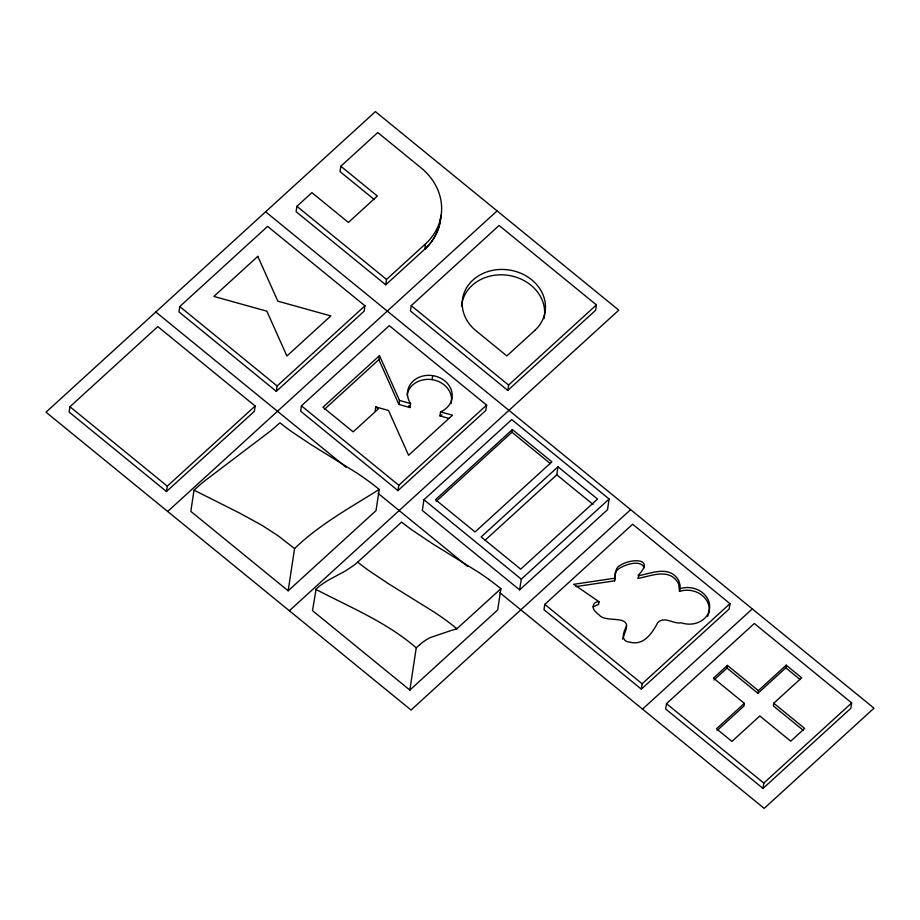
<?xml version="1.0" encoding="UTF-8"?>
<svg xmlns="http://www.w3.org/2000/svg" width="920" height="920" viewBox="0 0 920 920"><rect width="100%" height="100%" fill="white"/><g stroke="black" fill="none" stroke-linecap="round" stroke-linejoin="round"><path stroke-width="1.38" d="M622.575 639.043L626.244 628.877L626.336 625.772M644.115 567.835C640.906 558.773 623.3 564.983 617.688 569.583A12.144 10.373 8.6 0 0 616.308 571.354L614.836 575.425L614.583 580.842L576.047 586.58M440.76 216.66C439.99 229.091 433.918 240.856 424.752 249.182L385.721 284.809L296.102 211.692L296.918 206.321L311.903 192.648L348.404 222.433L377.338 196.029L340.837 166.244L377.786 132.537L421.038 167.831A62.629 53.521 8.6 0 1 425.569 243.823L424.752 249.182A62.629 53.521 8.6 0 0 440.818 215.28M69.954 406.732L69.15 412.103L166.486 491.522L254.334 411.366L255.15 406.007L157.803 326.589L69.954 406.732L167.302 486.162L166.486 491.522M179.768 306.544L178.952 311.903L276.299 391.334L364.136 311.178L364.952 305.808L267.605 226.389L179.768 306.544L277.104 385.963L276.299 391.334M194.039 490.164L190.831 511.382L288.167 590.801L376.015 510.646L379.224 489.428L378.189 488.589A139.38 59.535 47.6 0 0 367.954 480.711L367.149 480.125A175.041 74.761 47.6 0 0 356.834 472.983L310.488 444.256L290.938 431.158A135.573 57.902 47.6 0 1 280.163 422.959L279.749 422.959A135.573 40.1 -50.8 0 1 270.181 431.25L204.079 481.367A139.38 41.227 -50.8 0 0 194.971 489.313L194.039 490.164L239.625 513.084L262.223 525.469L278.231 535.865L294.561 548.573L288.167 590.801M301.438 405.823L300.633 411.183L397.969 490.601L485.817 410.458L486.622 405.087L389.286 325.668L301.438 405.823L398.785 485.242L397.969 490.601M340.837 166.244L340.02 171.614L374.313 199.583M357.604 562.223A34.523 10.212 -50.8 0 1 353.774 565.397L345.402 570.952L327.888 580.405A83.122 24.587 -50.8 0 0 326.853 581.026L320.781 585.143A35.443 10.488 -50.8 0 0 316.123 589.007L312.501 610.65L409.848 690.081L497.685 609.925L500.905 588.708L499.87 587.868A140.001 59.8 47.6 0 0 489.612 579.979L488.807 579.381M385.721 284.809L386.526 279.438L425.569 243.823M449.236 418.485L439.967 415.897L440.577 411.884A22.436 19.171 8.6 0 0 449.362 385.974A22.436 19.171 8.6 0 0 418.726 377.441A22.436 19.171 8.6 0 0 410.527 403.512L409.929 407.537L398.912 404.466L378.879 359.651L379.488 355.637L322.966 407.215L353.165 431.859L378.258 408.963L375.728 406.893L375.118 410.918M411.24 305.635L410.435 310.994L507.771 390.413L595.619 310.259L596.424 304.899L499.088 225.48L411.24 305.635L508.587 385.054L507.771 390.413M398.912 404.466L399.522 400.441L379.488 355.637M432.089 379.638L432.699 375.624M423.936 499.732L422.315 510.462L519.65 589.881L607.499 509.726L609.12 499.008L511.773 419.589L423.936 499.732L521.272 579.163L519.65 589.881M409.848 690.081L416.231 647.852L419.658 644.782M436.149 501.411L511.957 432.239L512.371 429.559L551.908 461.817L475.053 531.955L435.505 499.686L512.371 429.559M485.185 540.155L556.784 474.835L557.991 466.785L597.54 499.054L520.685 569.181L481.137 536.923L557.991 466.785M544.801 604.382L543.984 609.741L641.332 689.16L729.169 609.005L729.985 603.646L632.638 524.227L544.801 604.382L642.137 683.801L641.332 689.16M707.641 616.296A21.309 18.204 8.6 0 0 702.926 596.056A21.309 18.204 8.6 0 0 679.523 591.41L680.156 585.741L679.121 581.624A19.653 16.801 8.6 0 0 676.832 577.748C667.057 565.777 650.532 573.769 638.261 575.69L638.204 575.172C656.673 556.818 627.911 558.267 618.091 566.904A12.144 10.373 8.6 0 0 616.71 568.675L615.238 572.746L614.985 578.162L573.7 584.315L599.012 601.714L598.598 604.394L593.009 606.866M614.583 580.842L614.985 578.162M666.482 703.65L665.666 709.021L763.013 788.44L850.85 708.285L851.667 702.926L754.319 623.495L666.482 703.65L763.818 783.081L763.013 788.44M727.007 668.092L727.409 665.401L758.321 690.621L757.907 693.3L727.007 668.092L714.058 679.903M727.409 665.401L713.46 678.132L744.372 703.351L743.969 706.031L717.106 730.537M758.321 690.621L786.209 665.171L801.654 677.787L773.766 703.225L773.363 705.916L803.171 730.227M757.907 693.3L785.795 667.851L786.209 665.171M679.523 591.41L678.719 584.303A19.653 16.801 8.6 0 0 676.43 580.439C666.655 568.457 650.13 576.449 637.859 578.37L638.756 576.265M167.302 486.162L255.15 406.007M277.104 385.963L364.952 305.808M167.681 511.474L497.087 210.887M324.449 409.331L378.879 359.651M294.561 548.573C319.056 524.825 349.174 508.242 377.878 490.279M398.785 485.242L486.622 405.087M508.587 385.054L596.424 304.899M289.363 610.742L618.769 310.166L375.406 111.619L46 412.194L411.033 710.021L630.637 509.634M456.815 628.831L500.905 588.708M521.272 579.163L609.12 499.008M642.137 683.801L729.985 603.646M642.516 709.113L752.318 608.913M744.372 703.351L716.484 728.801L731.929 741.405L759.828 715.956L790.728 741.175L804.678 728.444L773.766 703.225M763.818 783.081L851.667 702.926M379.224 489.428L378.292 490.015M456.573 628.912L451.731 630.361M450.65 630.671L430.445 637.514A60.053 17.756 -50.8 0 0 428.433 638.549A35.5 10.499 -50.8 0 0 419.681 644.69M599.012 601.714C592.307 601.3 591.33 609.086 596.424 612.524A19.768 16.893 8.6 0 0 599.035 614.824C604.946 622.725 626.658 615.422 626.658 626.198C623.38 631.58 620.08 641.458 629.74 642.114C643.827 646.081 652.211 633.052 657.846 622.506C664.757 615.779 673.543 624.438 681.341 622.794A21.309 18.204 8.6 0 0 709.665 605.969A21.309 18.204 8.6 0 0 679.926 588.731M399.522 400.441L410.527 403.512M440.577 411.884L452.502 415.196L408.572 455.273L388.539 410.469L375.728 406.893M315.721 589.375L330.636 596.907C360.318 611.719 390.988 625.887 416.231 647.852M296.918 206.321L386.526 279.438M265.604 211.807L874 708.193L764.198 808.381L499.824 592.687M511.957 432.239L550.413 463.611M556.784 474.835L593.032 504.401M785.795 667.851L800.147 679.558M155.802 311.995L346.07 467.233M378.143 493.407L467.739 566.513M456.975 628.785L455.94 627.946A140.001 59.8 47.6 0 0 445.683 620.045L444.877 619.459A175.8 75.084 47.6 0 0 434.539 612.306L388.091 583.487L368.494 570.354A136.183 58.167 47.6 0 1 357.707 562.131L401.626 522.054A136.183 58.167 47.6 0 0 412.424 530.288L432.02 543.409L478.469 572.217A175.8 75.084 47.6 0 1 488.796 579.37M407.077 395.048A22.436 19.171 8.6 0 1 433.171 379.834A22.436 19.171 8.6 0 1 451.087 403.581M442.002 414.897A22.436 19.171 8.6 0 1 439.967 415.897M409.929 407.537A22.436 19.171 8.6 0 1 408.836 405.674M461.506 306.314A41.757 35.684 8.6 0 1 508.3 275.344A41.757 35.684 8.6 0 1 543.984 318.665M257.807 256.358L213.888 296.435L266.869 311.19L286.902 356.005L330.82 315.928L277.84 301.173L257.807 256.358M534.738 330.475L506.851 355.925L475.95 330.717A41.757 35.684 8.6 0 1 472.926 280.048A41.757 35.684 8.6 0 1 531.726 279.818A41.757 35.684 8.6 0 1 534.738 330.475"/></g></svg>
